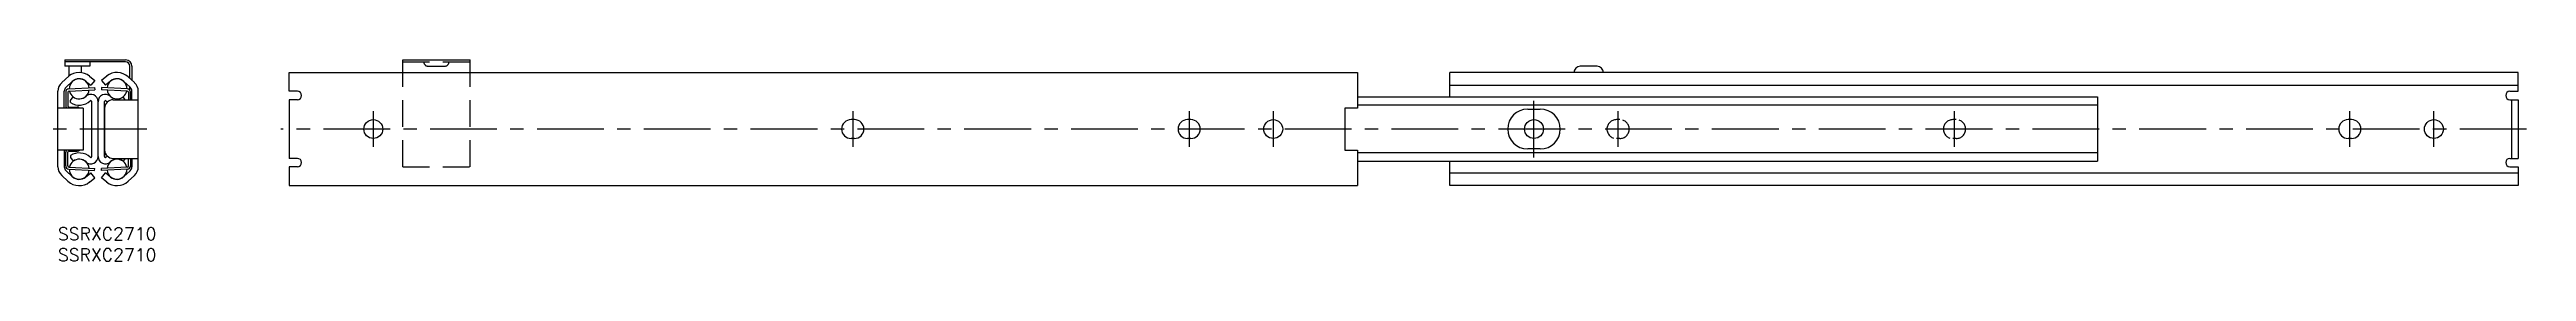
# Model space of a CAD drawing. Extents: x -2 to 587, y -8 to 40.
import ezdxf

# ---------------------------------------------------------------- set-up
doc = ezdxf.new("R2010")
doc.units = 0
doc.header["$LTSCALE"] = 0.5
doc.linetypes.add('CENTER', pattern=[50.8, 31.75, -6.35, 6.35, -6.35])
doc.linetypes.add('DASHED', pattern=[19.05, 12.7, -6.35])
for name, color, linetype in [('MSM_CENTER', 1, 'CENTER'), ('MSM_CONTINUOUS', 7, 'CONTINUOUS'), ('MSM_DASHED', 4, 'DASHED'), ('MSM_PART_NUMBER', 7, 'CONTINUOUS')]:
    doc.layers.add(name, color=color, linetype=linetype)
doc.styles.get("Standard").update_dxf_attribs({"font": 'txt.shx', "height": 3, "bigfont": 'bigfont.shx'})

# ---------------------------------------------------------------- blocks, each defined once
blk = doc.blocks.new('*U2')
at = {"layer": 'MSM_PART_NUMBER'}
blk.add_text('SSRXC2710', height=3, dxfattribs=at).set_placement((0, -3))
blk = doc.blocks.new('*U3')
at = {"layer": 'MSM_PART_NUMBER'}
blk.add_text('SSRXC2710', height=3, dxfattribs=at).set_placement((0, -8))

msp = doc.modelspace()

# ---------------------------------------------------------------- linework, layer by layer
at = {"layer": 'MSM_CENTER'}
for p, q in [((350.99, 16.75), (350.99, 30.25)), ((74.99, 27.75), (74.99, 19.25)), ((188.99, 27.75), (188.99, 19.25)), ((268.99, 27.75), (268.99, 19.25)), ((288.99, 27.75), (288.99, 19.25)), ((370.99, 19.25), (370.99, 27.75)), ((450.99, 19.25), (450.99, 27.75)), ((544.99, 19.25), (544.99, 27.75)), ((564.99, 19.25), (564.99, 27.75)), ((21.1, 23.5), (-2, 23.5)), ((586.99, 23.5), (52.99, 23.5))]:
    msp.add_line(p, q, dxfattribs=at)
at = {"layer": 'MSM_CONTINUOUS'}
for p, q in [((2.55, 36.11), (0.9, 34.57)), ((1.6, 40), (1.6, 38.5)), ((1.6, 40), (16.1, 40)), ((16.1, 39.5), (1.6, 39.5)), ((7.6, 38.5), (1.6, 38.5)), ((2.55, 38.5), (2.55, 36.1)), ((5.55, 38.5), (5.55, 36.97)), ((7.51, 36.13), (8.76, 35.12)), ((7.6, 39.5), (7.6, 38.5)), ((11.59, 36.13), (10.34, 35.12)), ((16.72, 35.95), (18.2, 34.57)), ((17.1, 35.59), (17.1, 38.5)), ((17.6, 38.5), (17.6, 35.13)), ((54.99, 37), (308.99, 37)), ((54.99, 32.5), (54.99, 37)), ((81.99, 40), (97.99, 40)), ((81.99, 37), (81.99, 40)), ((97.99, 37), (97.99, 40)), ((308.99, 37), (308.99, 28.5)), ((584.99, 37), (330.99, 37)), ((330.99, 31.17), (330.99, 37)), ((365.99, 38.5), (361.99, 38.5)), ((584.99, 32.5), (584.99, 37)), ((0, 14.5), (0, 32.5)), ((1.5, 28.5), (1.5, 32.5)), ((1.85, 32.27), (1.85, 29.05)), ((3.4, 34.85), (1.92, 33.47)), ((2.35, 32.27), (2.35, 29.05)), ((2.61, 33.07), (8.73, 33.39)), ((2.63, 32.57), (8.75, 32.89)), ((2.95, 30.3), (3.62, 31.18)), ((2.95, 29.82), (2.95, 30.3)), ((6.57, 34.96), (7.82, 33.95)), ((8.76, 35.12), (7.82, 33.95)), ((8.05, 16.93), (8.05, 30.07)), ((8.73, 33.39), (8.75, 32.89)), ((9.55, 16.98), (9.55, 30.02)), ((10.34, 35.12), (11.28, 33.95)), ((10.37, 33.39), (10.35, 32.89)), ((16.47, 32.57), (10.35, 32.89)), ((16.49, 33.07), (10.37, 33.39)), ((11.05, 16.93), (11.05, 30.07)), ((12.53, 34.96), (11.28, 33.95)), ((13.1, 30.5), (19.1, 30.5)), ((16, 30.5), (15.48, 31.18)), ((15.7, 34.85), (17.18, 33.47)), ((16.75, 32.27), (16.75, 30.5)), ((17.1, 32.74), (17.1, 33.54)), ((17.25, 30.5), (17.25, 32.27)), ((17.6, 30.5), (17.6, 32.5)), ((19.1, 14.5), (19.1, 32.5)), ((56.93, 32.5), (54.99, 32.5)), ((56.93, 30.5), (54.99, 30.5)), ((54.99, 30.5), (54.99, 16.5)), ((308.99, 31.18), (484.99, 31.18)), ((330.99, 33.95), (584.99, 33.95)), ((484.99, 31.18), (484.99, 15.82)), ((583.06, 32.5), (584.99, 32.5)), ((583.06, 30.5), (584.99, 30.5)), ((583.44, 30.5), (583.44, 16.5)), ((584.99, 30.5), (584.99, 16.5)), ((6, 28.5), (0, 28.5)), ((2.65, 28.75), (4.55, 28.75)), ((6, 28.5), (6, 18.5)), ((11.1, 28.5), (11.1, 16.8)), ((189.39, 25.75), (188.59, 25.75)), ((269.39, 25.75), (268.59, 25.75)), ((305.99, 28.5), (305.99, 18.5)), ((308.99, 28.5), (305.99, 28.5)), ((484.99, 29.2), (308.99, 29.2)), ((349.49, 28.25), (352.49, 28.25)), ((545.39, 25.75), (544.59, 25.75)), ((6, 18.5), (0, 18.5)), ((1.5, 18.5), (1.5, 14.5)), ((1.85, 14.73), (1.85, 17.95)), ((2.35, 14.73), (2.35, 17.95)), ((2.65, 18.25), (4.55, 18.25)), ((189.39, 21.25), (188.59, 21.25)), ((269.39, 21.25), (268.59, 21.25)), ((305.99, 18.5), (308.99, 18.5)), ((308.99, 18.5), (308.99, 10)), ((484.99, 17.8), (308.99, 17.8)), ((352.49, 18.75), (349.49, 18.75)), ((545.39, 21.25), (544.59, 21.25)), ((2.38, 11.05), (0.9, 12.43)), ((3.4, 12.15), (1.92, 13.53)), ((2.61, 13.93), (8.73, 13.61)), ((2.63, 14.43), (8.75, 14.11)), ((2.95, 17.18), (2.95, 16.7)), ((2.95, 16.7), (3.62, 15.82)), ((6.57, 12.04), (7.82, 13.05)), ((7.51, 10.87), (8.76, 11.88)), ((8.76, 11.88), (7.82, 13.05)), ((8.73, 13.61), (8.75, 14.11)), ((10.34, 11.88), (11.28, 13.05)), ((11.59, 10.87), (10.34, 11.88)), ((16.47, 14.43), (10.35, 14.11)), ((10.37, 13.61), (10.35, 14.11)), ((16.49, 13.93), (10.37, 13.61)), ((12.53, 12.04), (11.28, 13.05)), ((13.1, 16.5), (19.1, 16.5)), ((16, 16.5), (15.48, 15.82)), ((15.7, 12.15), (17.18, 13.53)), ((16.72, 11.05), (18.2, 12.43)), ((16.75, 14.73), (16.75, 16.5)), ((17.6, 14.5), (17.22, 14.5)), ((17.25, 16.5), (17.25, 14.73)), ((17.6, 16.5), (17.6, 14.5)), ((56.93, 16.5), (54.99, 16.5)), ((56.93, 14.5), (54.99, 14.5)), ((54.99, 14.5), (54.99, 10)), ((308.99, 15.82), (484.99, 15.82)), ((330.99, 10), (330.99, 15.83)), ((330.99, 13.05), (584.99, 13.05)), ((583.06, 16.5), (584.99, 16.5)), ((583.06, 14.5), (584.99, 14.5)), ((584.99, 14.5), (584.99, 10)), ((54.99, 10), (308.99, 10)), ((584.99, 10), (330.99, 10))]:
    msp.add_line(p, q, dxfattribs=at)
for centre in [(74.99, 23.5), (288.99, 23.5), (350.99, 23.5), (564.99, 23.5)]:
    msp.add_circle(centre, 2.25, dxfattribs=at)
for centre, radius, start, end in [((5.05, 33.08), 3.92, 51.00021, 129.6733), ((5.05, 33.08), 2.38, 5.81017, 180.18984), ((5.05, 33.08), 2.42, 51.00021, 132.99973), ((14.05, 33.08), 3.92, 47.00027, 128.99979), ((14.05, 33.08), 2.38, 359.81016, 174.18983), ((14.05, 33.08), 2.42, 47.00027, 128.99979), ((16.1, 38.5), 1.5, 0, 90), ((16.1, 38.5), 1, 0, 90), ((361.99, 37), 1.5, 90, 180), ((365.99, 37), 1.5, 0, 90), ((2.82, 32.5), 2.82, 132.99993, 180), ((2.82, 32.5), 1.32, 133.1022, 180), ((2.65, 32.27), 0.8, 93, 180), ((2.65, 32.27), 0.3, 93, 180), ((5.05, 33.08), 2.38, 192.26824, 353.73175), ((5.05, 33.08), 3.88, 237.28536, 312.59898), ((5.05, 33.08), 2.38, 233.00002, 312.09324), ((7.82, 30.06), 1.73, 358.95297, 133.03074), ((7.82, 30.06), 0.226, 2.85201, 130.57053), ((11.28, 30.06), 1.73, 46.96926, 181.04703), ((11.28, 30.06), 0.226, 49.42947, 177.14799), ((13.1, 28.5), 2, 90, 180), ((14.05, 33.08), 3.88, 227.40102, 233.4607), ((14.05, 33.08), 2.38, 186.26825, 347.73176), ((14.05, 33.08), 2.38, 227.90676, 306.99998), ((16.45, 32.27), 0.3, 0, 87), ((16.45, 32.27), 0.8, 0, 87), ((16.28, 32.5), 1.32, 0, 46.8978), ((16.28, 32.5), 2.82, 0, 47.00007), ((56.93, 31.5), 1, 270, 90), ((583.06, 31.5), 1, 90, 270), ((2.65, 29.05), 0.8, 180, 223.47743), ((2.65, 29.05), 0.3, 180, 270.00983), ((4.55, 27.95), 0.8, 43.35556, 90.00983), ((188.59, 23.5), 2.25, 90, 270), ((189.39, 23.5), 2.25, 270, 90), ((268.59, 23.5), 2.25, 90, 270), ((269.39, 23.5), 2.25, 270, 90), ((349.49, 23.5), 4.75, 90, 270), ((352.49, 23.5), 4.75, 270, 90), ((544.59, 23.5), 2.25, 90, 270), ((545.39, 23.5), 2.25, 270, 90), ((2.65, 17.95), 0.8, 136.52257, 180), ((2.65, 17.95), 0.3, 89.99017, 180), ((5.05, 13.92), 3.88, 47.40102, 122.71464), ((4.55, 19.05), 0.8, 269.99017, 316.64444), ((13.1, 18.5), 2, 180, 270), ((2.82, 14.5), 2.82, 180, 227.00007), ((2.82, 14.5), 1.32, 180, 226.8978), ((2.65, 14.73), 0.8, 180, 267), ((2.65, 14.73), 0.3, 180, 267), ((5.05, 13.92), 2.38, 179.81016, 354.18983), ((5.05, 13.92), 2.38, 6.26825, 167.73176), ((5.05, 13.92), 2.42, 227.00027, 308.99979), ((5.05, 13.92), 2.38, 47.90676, 126.99998), ((7.82, 16.94), 1.73, 226.96926, 1.04703), ((7.82, 16.94), 0.226, 229.42947, 357.14799), ((11.28, 16.94), 1.73, 178.95297, 313.03074), ((11.28, 16.94), 0.226, 182.85201, 310.57053), ((14.05, 13.92), 3.88, 126.5393, 132.59898), ((14.05, 13.92), 2.38, 12.26824, 173.73175), ((14.05, 13.92), 2.38, 185.81017, 0.18984), ((14.05, 13.92), 2.38, 53.00002, 132.09324), ((14.05, 13.92), 2.42, 231.00021, 312.99973), ((16.45, 14.73), 0.3, 273, 0), ((16.45, 14.73), 0.8, 273, 0), ((16.28, 14.5), 1.32, 313.1022, 0), ((16.28, 14.5), 2.82, 312.99993, 0), ((56.93, 15.5), 1, 270, 90), ((583.06, 15.5), 1, 90, 270), ((5.05, 13.92), 3.92, 227.00027, 308.99979), ((14.05, 13.92), 3.92, 231.00021, 312.99973)]:
    msp.add_arc(centre, radius, start, end, dxfattribs=at)
at = {"layer": 'MSM_DASHED'}
for p, q in [((81.99, 39.5), (97.99, 39.5)), ((81.99, 14.5), (81.99, 37)), ((87.99, 38.5), (91.99, 38.5)), ((97.99, 14.5), (97.99, 37)), ((371.39, 25.75), (370.59, 25.75)), ((451.39, 25.75), (450.59, 25.75)), ((371.39, 21.25), (370.59, 21.25)), ((451.39, 21.25), (450.59, 21.25)), ((81.99, 14.5), (97.99, 14.5))]:
    msp.add_line(p, q, dxfattribs=at)
for centre, radius, start, end in [((87.99, 39.5), 1, 180, 270), ((91.99, 39.5), 1, 270, 0), ((370.59, 23.5), 2.25, 90, 270), ((371.39, 23.5), 2.25, 270, 90), ((450.59, 23.5), 2.25, 90, 270), ((451.39, 23.5), 2.25, 270, 90)]:
    msp.add_arc(centre, radius, start, end, dxfattribs=at)

# ---------------------------------------------------------------- block references
at = {"layer": 'MSM_CONTINUOUS'}
for name in ['*U2', '*U3']:
    msp.add_blockref(name, (0, 0), dxfattribs=at)

doc.saveas('drawing.dxf')
